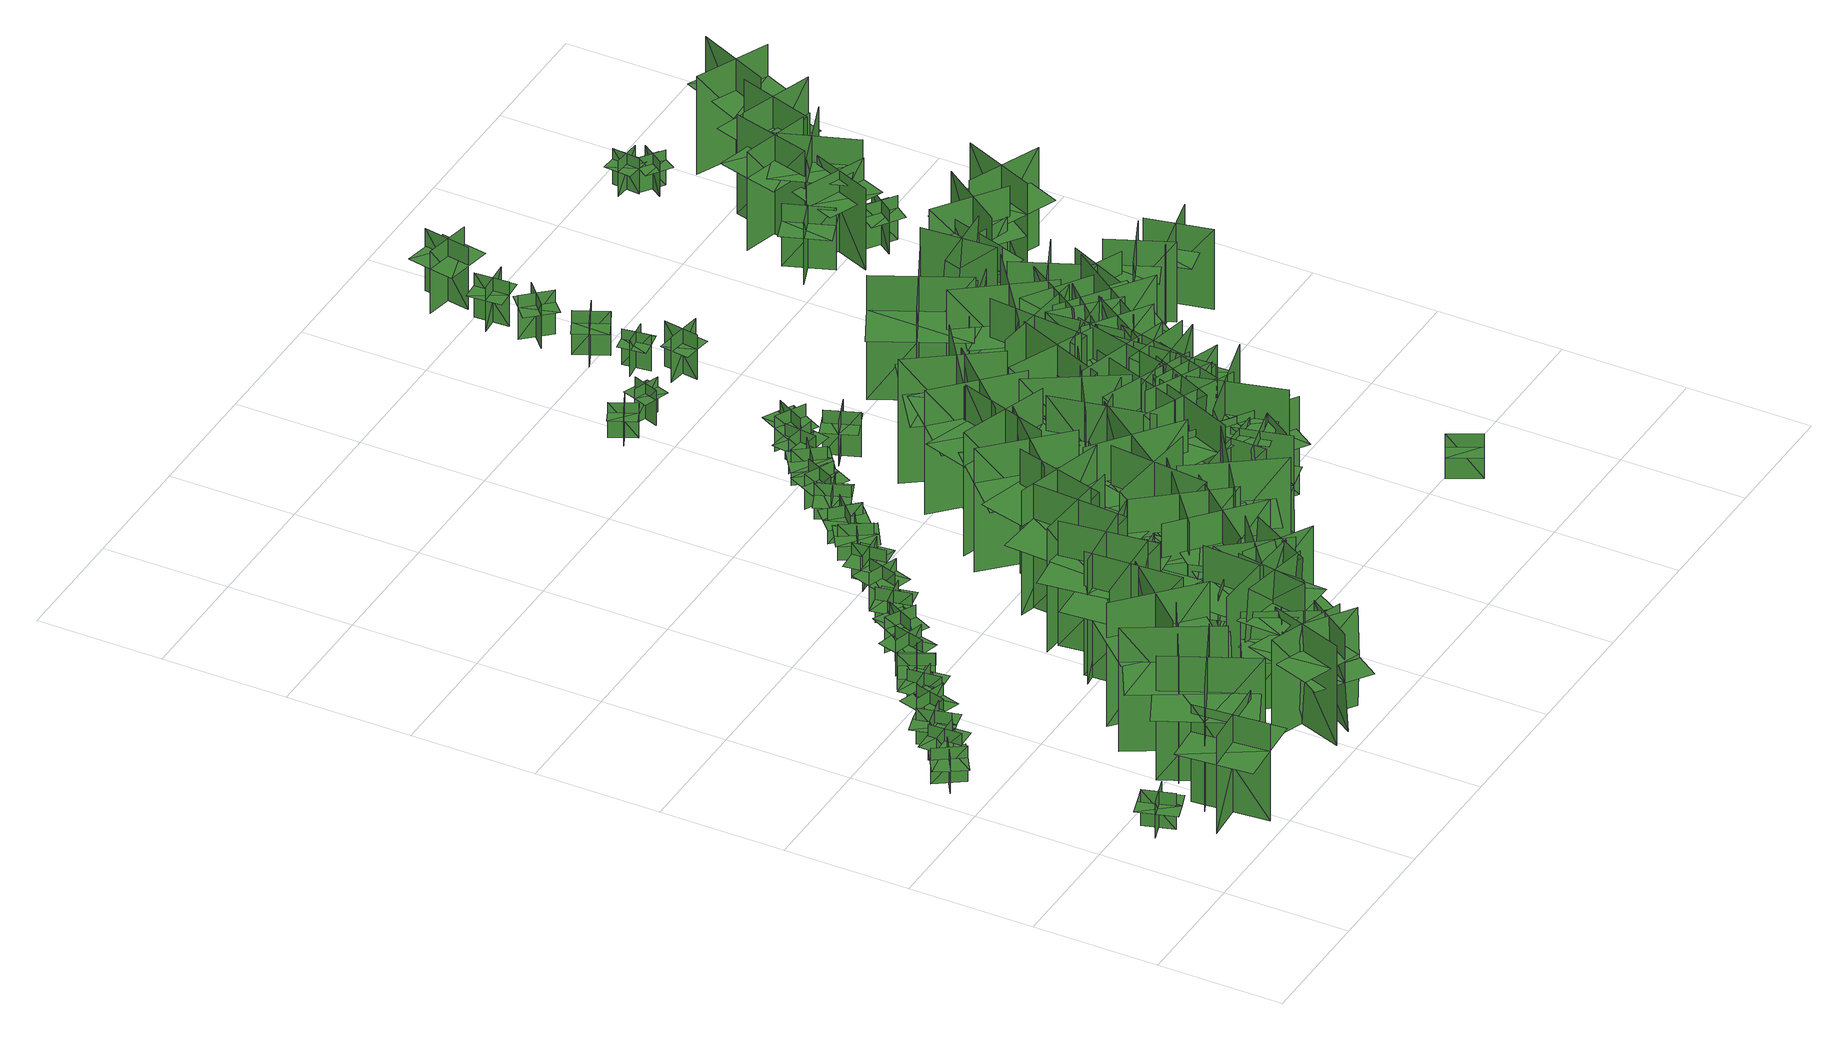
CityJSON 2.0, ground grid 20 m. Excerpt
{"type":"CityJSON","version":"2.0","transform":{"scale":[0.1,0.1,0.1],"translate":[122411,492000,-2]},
"CityObjects":{
"tree1":{"type":"SolitaryVegetationObject","geometry":[{"type":"MultiSurface","lod":"1","boundaries":[[[0,1,2]],[[0,2,3]],[[4,5,6]],[[4,6,7]],[[8,9,10]],[[8,10,11]],[[8,11,12]],[[8,12,13]]]}]},
"tree2":{"type":"SolitaryVegetationObject","geometry":[{"type":"MultiSurface","lod":"1","boundaries":[[[14,15,16]],[[14,16,17]],[[18,19,20]],[[18,20,21]],[[22,23,24]],[[22,24,25]],[[22,25,26]],[[22,26,27]]]}]},
"tree3":{"type":"SolitaryVegetationObject","geometry":[{"type":"MultiSurface","lod":"1","boundaries":[[[28,29,30]],[[28,30,31]],[[32,33,34]],[[32,34,35]],[[36,37,38]],[[36,38,39]],[[36,39,40]],[[36,40,41]]]}]},
"tree4":{"type":"SolitaryVegetationObject","geometry":[{"type":"MultiSurface","lod":"1","boundaries":[[[42,43,44]],[[42,44,45]],[[46,47,48]],[[46,48,49]],[[50,51,52]],[[50,52,53]],[[50,53,54]],[[50,54,55]]]}]},
"tree5":{"type":"SolitaryVegetationObject","geometry":[{"type":"MultiSurface","lod":"1","boundaries":[[[56,57,58]],[[56,58,59]],[[60,61,62]],[[60,62,63]],[[64,65,66]],[[64,66,67]],[[64,67,68]],[[64,68,69]]]}]},
"tree6":{"type":"SolitaryVegetationObject","geometry":[{"type":"MultiSurface","lod":"1","boundaries":[[[70,71,72]],[[70,72,73]],[[74,75,76]],[[74,76,77]],[[78,79,80]],[[78,80,81]],[[78,81,82]],[[78,82,83]]]}]},
"tree7":{"type":"SolitaryVegetationObject","geometry":[{"type":"MultiSurface","lod":"1","boundaries":[[[84,85,86]],[[84,86,87]],[[88,89,90]],[[88,90,91]],[[92,93,94]],[[92,94,95]],[[92,95,96]],[[92,96,97]]]}]},
"tree8":{"type":"SolitaryVegetationObject","geometry":[{"type":"MultiSurface","lod":"1","boundaries":[[[98,99,100]],[[98,100,101]],[[102,103,104]],[[102,104,105]],[[106,107,108]],[[106,108,109]],[[106,109,110]],[[106,110,111]]]}]},
"tree9":{"type":"SolitaryVegetationObject","geometry":[{"type":"MultiSurface","lod":"1","boundaries":[[[112,113,114]],[[112,114,115]],[[116,117,118]],[[116,118,119]],[[120,121,122]],[[120,122,123]],[[120,123,124]],[[120,124,125]]]}]},
"tree10":{"type":"SolitaryVegetationObject","geometry":[{"type":"MultiSurface","lod":"1","boundaries":[[[126,127,128]],[[126,128,129]],[[130,131,132]],[[130,132,133]],[[134,135,136]],[[134,136,137]],[[134,137,138]],[[134,138,139]]]}]},
"tree11":{"type":"SolitaryVegetationObject","geometry":[{"type":"MultiSurface","lod":"1","boundaries":[[[140,141,142]],[[140,142,143]],[[144,145,146]],[[144,146,147]],[[148,149,150]],[[148,150,151]],[[148,151,152]],[[148,152,153]]]}]},
"tree12":{"type":"SolitaryVegetationObject","geometry":[{"type":"MultiSurface","lod":"1","boundaries":[[[154,155,156]],[[154,156,157]],[[158,159,160]],[[158,160,161]],[[162,163,164]],[[162,164,165]],[[162,166,167]],[[162,167,163]]]}]},
"tree13":{"type":"SolitaryVegetationObject","geometry":[{"type":"MultiSurface","lod":"1","boundaries":[[[168,169,170]],[[168,170,171]],[[172,173,174]],[[172,174,175]],[[176,177,178]],[[176,178,179]],[[176,179,180]],[[176,180,181]]]}]},
"tree14":{"type":"SolitaryVegetationObject","geometry":[{"type":"MultiSurface","lod":"1","boundaries":[[[182,183,184]],[[182,184,185]],[[186,187,188]],[[186,188,189]],[[190,191,187]],[[190,187,186]],[[192,193,183]],[[192,183,182]],[[182,183,194]],[[182,194,195]],[[182,196,197]],[[182,197,183]]]}]},
"tree15":{"type":"SolitaryVegetationObject","geometry":[{"type":"MultiSurface","lod":"1","boundaries":[[[198,199,200]],[[198,200,201]],[[202,203,204]],[[202,204,205]],[[206,207,208]],[[206,208,209]],[[206,209,210]],[[206,210,211]]]}]},
"tree16":{"type":"SolitaryVegetationObject","geometry":[{"type":"MultiSurface","lod":"1","boundaries":[[[212,213,214]],[[212,214,215]],[[216,217,218]],[[216,218,219]],[[220,221,222]],[[220,222,223]],[[220,223,224]],[[220,224,225]]]}]},
"tree17":{"type":"SolitaryVegetationObject","geometry":[{"type":"MultiSurface","lod":"1","boundaries":[[[226,227,228]],[[226,228,229]],[[230,231,232]],[[230,232,233]],[[234,235,231]],[[234,231,230]],[[236,237,227]],[[236,227,226]],[[226,227,238]],[[226,238,239]],[[226,240,241]],[[226,241,227]]]}]},
"tree18":{"type":"SolitaryVegetationObject","geometry":[{"type":"MultiSurface","lod":"1","boundaries":[[[242,243,244]],[[242,244,245]],[[246,247,248]],[[246,248,249]],[[250,251,252]],[[250,252,253]],[[250,254,255]],[[250,255,251]]]}]},
"tree19":{"type":"SolitaryVegetationObject","geometry":[{"type":"MultiSurface","lod":"1","boundaries":[[[256,257,258]],[[256,258,259]],[[260,261,262]],[[260,262,263]],[[264,265,266]],[[264,266,267]],[[264,267,268]],[[264,268,269]]]}]},
"tree20":{"type":"SolitaryVegetationObject","geometry":[{"type":"MultiSurface","lod":"1","boundaries":[[[270,271,272]],[[270,272,273]],[[274,275,276]],[[274,276,277]],[[278,279,280]],[[278,280,281]],[[278,281,282]],[[278,282,283]]]}]},
"tree21":{"type":"SolitaryVegetationObject","geometry":[{"type":"MultiSurface","lod":"1","boundaries":[[[284,285,286]],[[284,286,287]],[[288,289,290]],[[288,290,291]],[[292,293,294]],[[292,294,295]],[[292,295,296]],[[292,296,297]]]}]},
"tree22":{"type":"SolitaryVegetationObject","geometry":[{"type":"MultiSurface","lod":"1","boundaries":[[[298,299,300]],[[298,300,301]],[[302,303,304]],[[302,304,305]],[[306,307,308]],[[306,308,309]],[[306,309,310]],[[306,310,311]]]}]},
"tree23":{"type":"SolitaryVegetationObject","geometry":[{"type":"MultiSurface","lod":"1","boundaries":[[[312,313,314]],[[312,314,315]],[[316,317,318]],[[316,318,319]],[[320,321,322]],[[320,322,323]],[[320,323,324]],[[320,324,325]]]}]},
"tree24":{"type":"SolitaryVegetationObject","geometry":[{"type":"MultiSurface","lod":"1","boundaries":[[[326,327,328]],[[326,328,329]],[[330,331,332]],[[330,332,333]],[[334,335,331]],[[334,331,330]],[[336,337,327]],[[336,327,326]],[[326,327,338]],[[326,338,339]],[[326,340,341]],[[326,341,327]]]}]},
"tree25":{"type":"SolitaryVegetationObject","geometry":[{"type":"MultiSurface","lod":"1","boundaries":[[[342,343,344]],[[342,344,345]],[[346,347,348]],[[346,348,349]],[[350,351,347]],[[350,347,346]],[[352,353,343]],[[352,343,342]],[[342,343,354]],[[342,354,355]],[[342,356,357]],[[342,357,343]]]}]},
"tree26":{"type":"SolitaryVegetationObject","geometry":[{"type":"MultiSurface","lod":"1","boundaries":[[[358,359,360]],[[358,360,361]],[[362,363,364]],[[362,364,365]],[[366,367,368]],[[366,368,369]],[[366,369,370]],[[366,370,371]]]}]},
"tree27":{"type":"SolitaryVegetationObject","geometry":[{"type":"MultiSurface","lod":"1","boundaries":[[[372,373,374]],[[372,374,375]],[[376,377,378]],[[376,378,379]],[[380,381,382]],[[380,382,383]],[[380,383,384]],[[380,384,385]]]}]},
"tree28":{"type":"SolitaryVegetationObject","geometry":[{"type":"MultiSurface","lod":"1","boundaries":[[[386,387,388]],[[386,388,389]],[[390,391,392]],[[390,392,393]],[[394,395,396]],[[394,396,397]],[[394,398,399]],[[394,399,395]]]}]},
"tree29":{"type":"SolitaryVegetationObject","geometry":[{"type":"MultiSurface","lod":"1","boundaries":[[[400,401,402]],[[400,402,403]],[[404,405,406]],[[404,406,407]],[[408,409,410]],[[408,410,411]],[[408,411,412]],[[408,412,413]]]}]},
"tree30":{"type":"SolitaryVegetationObject","geometry":[{"type":"MultiSurface","lod":"1","boundaries":[[[414,415,416]],[[414,416,417]],[[418,419,420]],[[418,420,421]],[[422,423,424]],[[422,424,425]],[[422,425,426]],[[422,426,427]]]}]},
"tree31":{"type":"SolitaryVegetationObject","geometry":[{"type":"MultiSurface","lod":"1","boundaries":[[[428,429,430]],[[428,430,431]],[[432,433,434]],[[432,434,435]],[[436,437,438]],[[436,438,439]],[[436,439,440]],[[436,440,441]]]}]},
"tree32":{"type":"SolitaryVegetationObject","geometry":[{"type":"MultiSurface","lod":"1","boundaries":[[[442,443,444]],[[442,444,445]],[[446,447,448]],[[446,448,449]],[[450,451,452]],[[450,452,453]],[[450,453,454]],[[450,454,455]]]}]},
"tree33":{"type":"SolitaryVegetationObject","geometry":[{"type":"MultiSurface","lod":"1","boundaries":[[[456,457,458]],[[456,458,459]],[[460,461,462]],[[460,462,463]],[[464,465,466]],[[464,466,467]],[[464,467,468]],[[464,468,469]]]}]},
"tree34":{"type":"SolitaryVegetationObject","geometry":[{"type":"MultiSurface","lod":"1","boundaries":[[[470,471,472]],[[470,472,473]],[[474,475,476]],[[474,476,477]],[[478,479,480]],[[478,480,481]],[[478,481,482]],[[478,482,483]]]}]},
"tree35":{"type":"SolitaryVegetationObject","geometry":[{"type":"MultiSurface","lod":"1","boundaries":[[[484,485,486]],[[484,486,487]],[[488,489,490]],[[488,490,491]],[[492,493,494]],[[492,494,495]],[[492,495,496]],[[492,496,497]]]}]},
"tree36":{"type":"SolitaryVegetationObject","geometry":[{"type":"MultiSurface","lod":"1","boundaries":[[[498,499,500]],[[498,500,501]],[[502,503,504]],[[502,504,505]],[[506,507,508]],[[506,508,509]],[[506,509,510]],[[506,510,511]]]}]},
"tree37":{"type":"SolitaryVegetationObject","geometry":[{"type":"MultiSurface","lod":"1","boundaries":[[[512,513,514]],[[512,514,515]],[[516,517,518]],[[516,518,519]],[[520,521,522]],[[520,522,523]],[[520,523,524]],[[520,524,525]]]}]},
"tree38":{"type":"SolitaryVegetationObject","geometry":[{"type":"MultiSurface","lod":"1","boundaries":[[[526,527,528]],[[526,528,529]],[[530,531,532]],[[530,532,533]],[[534,535,536]],[[534,536,537]],[[534,537,538]],[[534,538,539]]]}]},
"tree39":{"type":"SolitaryVegetationObject","geometry":[{"type":"MultiSurface","lod":"1","boundaries":[[[540,541,542]],[[540,542,543]],[[544,545,546]],[[544,546,547]],[[548,549,550]],[[548,550,551]],[[548,551,552]],[[548,552,553]]]}]},
"tree40":{"type":"SolitaryVegetationObject","geometry":[{"type":"MultiSurface","lod":"1","boundaries":[[[554,555,556]],[[554,556,557]],[[558,559,560]],[[558,560,561]],[[562,563,564]],[[562,564,565]],[[562,565,566]],[[562,566,567]]]}]},
"tree41":{"type":"SolitaryVegetationObject","geometry":[{"type":"MultiSurface","lod":"1","boundaries":[[[568,569,570]],[[568,570,571]],[[572,573,574]],[[572,574,575]],[[576,577,578]],[[576,578,579]],[[576,579,580]],[[576,580,581]]]}]},
"tree42":{"type":"SolitaryVegetationObject","geometry":[{"type":"MultiSurface","lod":"1","boundaries":[[[582,583,584]],[[582,584,585]],[[586,587,588]],[[586,588,589]],[[590,591,592]],[[590,592,593]],[[590,594,595]],[[590,595,591]]]}]},
"tree43":{"type":"SolitaryVegetationObject","geometry":[{"type":"MultiSurface","lod":"1","boundaries":[[[596,597,598]],[[596,598,599]],[[600,601,602]],[[600,602,603]],[[604,605,606]],[[604,606,607]],[[604,607,608]],[[604,608,609]]]}]},
"tree44":{"type":"SolitaryVegetationObject","geometry":[{"type":"MultiSurface","lod":"1","boundaries":[[[610,611,612]],[[610,612,613]],[[614,615,616]],[[614,616,617]],[[618,619,620]],[[618,620,621]],[[618,621,622]],[[618,622,623]]]}]},
"tree45":{"type":"SolitaryVegetationObject","geometry":[{"type":"MultiSurface","lod":"1","boundaries":[[[624,625,626]],[[624,626,627]],[[628,629,630]],[[628,630,631]],[[632,633,629]],[[632,629,628]],[[634,635,625]],[[634,625,624]],[[624,625,636]],[[624,636,637]],[[624,638,639]],[[624,639,625]]]}]},
"tree46":{"type":"SolitaryVegetationObject","geometry":[{"type":"MultiSurface","lod":"1","boundaries":[[[640,641,642]],[[640,642,643]],[[644,645,646]],[[644,646,647]],[[648,649,650]],[[648,650,651]],[[648,652,653]],[[648,653,649]]]}]},
"tree47":{"type":"SolitaryVegetationObject","geometry":[{"type":"MultiSurface","lod":"1","boundaries":[[[654,655,656]],[[654,656,657]],[[658,659,660]],[[658,660,661]],[[662,663,659]],[[662,659,658]],[[664,665,655]],[[664,655,654]],[[654,655,666]],[[654,666,667]],[[654,668,669]],[[654,669,655]]]}]},
"tree48":{"type":"SolitaryVegetationObject","geometry":[{"type":"MultiSurface","lod":"1","boundaries":[[[670,671,672]],[[670,672,673]],[[674,675,676]],[[674,676,677]],[[678,679,680]],[[678,680,681]],[[678,681,682]],[[678,682,683]]]}]},
"tree49":{"type":"SolitaryVegetationObject","geometry":[{"type":"MultiSurface","lod":"1","boundaries":[[[684,685,686]],[[684,686,687]],[[688,689,690]],[[688,690,691]],[[692,693,694]],[[692,694,695]],[[692,695,696]],[[692,696,697]]]}]},
"tree50":{"type":"SolitaryVegetationObject","geometry":[{"type":"MultiSurface","lod":"1","boundaries":[[[698,699,700]],[[698,700,701]],[[702,703,704]],[[702,704,705]],[[706,707,708]],[[706,708,709]],[[706,710,711]],[[706,711,707]]]}]},
"tree51":{"type":"SolitaryVegetationObject","geometry":[{"type":"MultiSurface","lod":"1","boundaries":[[[712,713,714]],[[712,714,715]],[[716,717,718]],[[716,718,719]],[[720,721,722]],[[720,722,723]],[[720,723,724]],[[720,724,725]]]}]},
"tree52":{"type":"SolitaryVegetationObject","geometry":[{"type":"MultiSurface","lod":"1","boundaries":[[[726,727,728]],[[726,728,729]],[[730,731,732]],[[730,732,733]],[[734,735,736]],[[734,736,737]],[[734,737,738]],[[734,738,739]]]}]},
"tree53":{"type":"SolitaryVegetationObject","geometry":[{"type":"MultiSurface","lod":"1","boundaries":[[[740,741,742]],[[740,742,743]],[[744,745,746]],[[744,746,747]],[[748,749,745]],[[748,745,744]],[[750,751,741]],[[750,741,740]],[[740,741,752]],[[740,752,753]],[[740,754,755]],[[740,755,741]]]}]},
"tree54":{"type":"SolitaryVegetationObject","geometry":[{"type":"MultiSurface","lod":"1","boundaries":[[[756,757,758]],[[756,758,759]],[[760,761,762]],[[760,762,763]],[[764,765,766]],[[764,766,767]],[[764,768,769]],[[764,769,765]]]}]},
"tree55":{"type":"SolitaryVegetationObject","geometry":[{"type":"MultiSurface","lod":"1","boundaries":[[[770,771,772]],[[770,772,773]],[[774,775,776]],[[774,776,777]],[[778,779,780]],[[778,780,781]],[[778,781,782]],[[778,782,783]]]}]},
"tree56":{"type":"SolitaryVegetationObject","geometry":[{"type":"MultiSurface","lod":"1","boundaries":[[[784,785,786]],[[784,786,787]],[[788,789,790]],[[788,790,791]],[[792,793,794]],[[792,794,795]],[[792,795,796]],[[792,796,797]]]}]},
"tree57":{"type":"SolitaryVegetationObject","geometry":[{"type":"MultiSurface","lod":"1","boundaries":[[[798,799,800]],[[798,800,801]],[[802,803,804]],[[802,804,805]],[[806,807,808]],[[806,808,809]],[[806,809,810]],[[806,810,811]]]}]},
"tree58":{"type":"SolitaryVegetationObject","geometry":[{"type":"MultiSurface","lod":"1","boundaries":[[[812,813,814]],[[812,814,815]],[[816,817,818]],[[816,818,819]],[[820,821,817]],[[820,817,816]],[[822,823,813]],[[822,813,812]],[[812,813,824]],[[812,824,825]],[[812,826,827]],[[812,827,813]]]}]},
"tree59":{"type":"SolitaryVegetationObject","geometry":[{"type":"MultiSurface","lod":"1","boundaries":[[[828,829,830]],[[828,830,831]],[[832,833,834]],[[832,834,835]],[[836,837,838]],[[836,838,839]],[[836,839,840]],[[836,840,841]]]}]},
"tree60":{"type":"SolitaryVegetationObject","geometry":[{"type":"MultiSurface","lod":"1","boundaries":[[[842,843,844]],[[842,844,845]],[[846,847,848]],[[846,848,849]],[[850,851,852]],[[850,852,853]],[[850,853,854]],[[850,854,855]]]}]},
"tree61":{"type":"SolitaryVegetationObject","geometry":[{"type":"MultiSurface","lod":"1","boundaries":[[[856,857,858]],[[856,858,859]],[[860,861,862]],[[860,862,863]],[[864,865,866]],[[864,866,867]],[[864,868,869]],[[864,869,865]]]}]},
"tree62":{"type":"SolitaryVegetationObject","geometry":[{"type":"MultiSurface","lod":"1","boundaries":[[[870,871,872]],[[870,872,873]],[[874,875,876]],[[874,876,877]],[[878,879,880]],[[878,880,881]],[[878,882,883]],[[878,883,879]]]}]},
"tree63":{"type":"SolitaryVegetationObject","geometry":[{"type":"MultiSurface","lod":"1","boundaries":[[[884,885,886]],[[884,886,887]],[[888,889,890]],[[888,890,891]],[[892,893,889]],[[892,889,888]],[[894,895,885]],[[894,885,884]],[[884,885,896]],[[884,896,897]],[[884,898,899]],[[884,899,885]]]}]},
"tree64":{"type":"SolitaryVegetationObject","geometry":[{"type":"MultiSurface","lod":"1","boundaries":[[[900,901,902]],[[900,902,903]],[[904,905,906]],[[904,906,907]],[[908,909,905]],[[908,905,904]],[[910,911,901]],[[910,901,900]],[[900,901,912]],[[900,912,913]],[[900,914,915]],[[900,915,901]]]}]},
"tree65":{"type":"SolitaryVegetationObject","geometry":[{"type":"MultiSurface","lod":"1","boundaries":[[[916,917,918]],[[916,918,919]],[[920,921,922]],[[920,922,923]],[[924,925,926]],[[924,926,927]],[[924,927,928]],[[924,928,929]]]}]},
"tree66":{"type":"SolitaryVegetationObject","geometry":[{"type":"MultiSurface","lod":"1","boundaries":[[[930,931,932]],[[930,932,933]],[[934,935,936]],[[934,936,937]],[[938,939,935]],[[938,935,934]],[[940,941,931]],[[940,931,930]],[[930,931,942]],[[930,942,943]],[[930,944,945]],[[930,945,931]]]}]},
"tree67":{"type":"SolitaryVegetationObject","geometry":[{"type":"MultiSurface","lod":"1","boundaries":[[[946,947,948]],[[946,948,949]],[[950,951,952]],[[950,952,953]],[[954,955,956]],[[954,956,957]],[[954,957,958]],[[954,958,959]]]}]},
"tree68":{"type":"SolitaryVegetationObject","geometry":[{"type":"MultiSurface","lod":"1","boundaries":[[[960,961,962]],[[960,962,963]],[[964,965,966]],[[964,966,967]],[[968,969,965]],[[968,965,964]],[[970,971,961]],[[970,961,960]],[[960,961,972]],[[960,972,973]],[[960,974,975]],[[960,975,961]]]}]},
"tree69":{"type":"SolitaryVegetationObject","geometry":[{"type":"MultiSurface","lod":"1","boundaries":[[[976,977,978]],[[976,978,979]],[[980,981,982]],[[980,982,983]],[[984,985,986]],[[984,986,987]],[[984,987,988]],[[984,988,989]]]}]},
"tree70":{"type":"SolitaryVegetationObject","geometry":[{"type":"MultiSurface","lod":"1","boundaries":[[[990,991,992]],[[990,992,993]],[[994,995,996]],[[994,996,997]],[[998,999,1000]],[[998,1000,1001]],[[998,1001,1002]],[[998,1002,1003]]]}]},
"tree71":{"type":"SolitaryVegetationObject","geometry":[{"type":"MultiSurface","lod":"1","boundaries":[[[1004,1005,1006]],[[1004,1006,1007]],[[1008,1009,1010]],[[1008,1010,1011]],[[1012,1013,1014]],[[1012,1014,1015]],[[1012,1015,1016]],[[1012,1016,1017]]]}]},
"tree72":{"type":"SolitaryVegetationObject","geometry":[{"type":"MultiSurface","lod":"1","boundaries":[[[1018,1019,1020]],[[1018,1020,1021]],[[1022,1023,1024]],[[1022,1024,1025]],[[1026,1027,1028]],[[1026,1028,1029]],[[1026,1029,1030]],[[1026,1030,1031]]]}]},
"tree73":{"type":"SolitaryVegetationObject","geometry":[{"type":"MultiSurface","lod":"1","boundaries":[[[1032,1033,1034]],[[1032,1034,1035]],[[1036,1037,1038]],[[1036,1038,1039]],[[1040,1041,1037]],[[1040,1037,1036]],[[1042,1043,1033]],[[1042,1033,1032]],[[1032,1033,1044]],[[1032,1044,1045]],[[1032,1046,1047]],[[1032,1047,1033]]]}]},
"tree74":{"type":"SolitaryVegetationObject","geometry":[{"type":"MultiSurface","lod":"1","boundaries":[[[1048,1049,1050]],[[1048,1050,1051]],[[1052,1053,1054]],[[1052,1054,1055]],[[1056,1057,1058]],[[1056,1058,1059]],[[1056,1059,1060]],[[1056,1060,1061]]]}]},
"tree75":{"type":"SolitaryVegetationObject","geometry":[{"type":"MultiSurface","lod":"1","boundaries":[[[1062,1063,1064]],[[1062,1064,1065]],[[1066,1067,1068]],[[1066,1068,1069]],[[1070,1071,1072]],[[1070,1072,1073]],[[1070,1074,1075]],[[1070,1075,1071]]]}]},
"tree76":{"type":"SolitaryVegetationObject","geometry":[{"type":"MultiSurface","lod":"1","boundaries":[[[1076,1077,1078]],[[1076,1078,1079]],[[1080,1081,1082]],[[1080,1082,1083]],[[1084,1085,1086]],[[1084,1086,1087]],[[1084,1087,1088]],[[1084,1088,1089]]]}]},
"tree77":{"type":"SolitaryVegetationObject","geometry":[{"type":"MultiSurface","lod":"1","boundaries":[[[1090,1091,1092]],[[1090,1092,1093]],[[1094,1095,1096]],[[1094,1096,1097]],[[1098,1099,1100]],[[1098,1100,1101]],[[1098,1102,1103]],[[1098,1103,1099]]]}]},
"tree78":{"type":"SolitaryVegetationObject","geometry":[{"type":"MultiSurface","lod":"1","boundaries":[[[1104,1105,1106]],[[1104,1106,1107]],[[1108,1109,1110]],[[1108,1110,1111]],[[1112,1113,1114]],[[1112,1114,1115]],[[1112,1115,1116]],[[1112,1116,1117]]]}]},
"tree79":{"type":"SolitaryVegetationObject","geometry":[{"type":"MultiSurface","lod":"1","boundaries":[[[1118,1119,1120]],[[1118,1120,1121]],[[1122,1123,1124]],[[1122,1124,1125]],[[1126,1127,1128]],[[1126,1128,1129]],[[1126,1129,1130]],[[1126,1130,1131]]]}]},
"tree80":{"type":"SolitaryVegetationObject","geometry":[{"type":"MultiSurface","lod":"1","boundaries":[[[1132,1133,1134]],[[1132,1134,1135]],[[1136,1137,1138]],[[1136,1138,1139]],[[1140,1141,1137]],[[1140,1137,1136]],[[1142,1143,1133]],[[1142,1133,1132]],[[1132,1133,1144]],[[1132,1144,1145]],[[1132,1146,1147]],[[1132,1147,1133]]]}]},
"tree81":{"type":"SolitaryVegetationObject","geometry":[{"type":"MultiSurface","lod":"1","boundaries":[[[1148,1149,1150]],[[1148,1150,1151]],[[1152,1153,1154]],[[1152,1154,1155]],[[1156,1157,1158]],[[1156,1158,1159]],[[1156,1159,1160]],[[1156,1160,1161]]]}]},
"tree82":{"type":"SolitaryVegetationObject","geometry":[{"type":"MultiSurface","lod":"1","boundaries":[[[1162,1163,1164]],[[1162,1164,1165]],[[1166,1167,1168]],[[1166,1168,1169]],[[1170,1171,1167]],[[1170,1167,1166]],[[1172,1173,1163]],[[1172,1163,1162]],[[1162,1163,1174]],[[1162,1174,1175]],[[1162,1176,1177]],[[1162,1177,1163]]]}]},
"tree83":{"type":"SolitaryVegetationObject","geometry":[{"type":"MultiSurface","lod":"1","boundaries":[[[1178,1179,1180]],[[1178,1180,1181]],[[1182,1183,1184]],[[1182,1184,1185]],[[1186,1187,1188]],[[1186,1188,1189]],[[1186,1189,1190]],[[1186,1190,1191]]]}]},
"tree84":{"type":"SolitaryVegetationObject","geometry":[{"type":"MultiSurface","lod":"1","boundaries":[[[1192,1193,1194]],[[1192,1194,1195]],[[1196,1197,1198]],[[1196,1198,1199]],[[1200,1201,1202]],[[1200,1202,1203]],[[1200,1203,1204]],[[1200,1204,1205]]]}]},
"tree85":{"type":"SolitaryVegetationObject","geometry":[{"type":"MultiSurface","lod":"1","boundaries":[[[1206,1207,1208]],[[1206,1208,1209]],[[1210,1211,1212]],[[1210,1212,1213]],[[1214,1215,1216]],[[1214,1216,1217]],[[1214,1217,1218]],[[1214,1218,1219]]]}]},
"tree86":{"type":"SolitaryVegetationObject","geometry":[{"type":"MultiSurface","lod":"1","boundaries":[[[1220,1221,1222]],[[1220,1222,1223]],[[1224,1225,1226]],[[1224,1226,1227]],[[1228,1229,1230]],[[1228,1230,1231]],[[1228,1231,1232]],[[1228,1232,1233]]]}]},
"tree87":{"type":"SolitaryVegetationObject","geometry":[{"type":"MultiSurface","lod":"1","boundaries":[[[1234,1235,1236]],[[1234,1236,1237]],[[1238,1239,1240]],[[1238,1240,1241]],[[1242,1243,1244]],[[1242,1244,1245]],[[1242,1245,1246]],[[1242,1246,1247]]]}]},
"tree88":{"type":"SolitaryVegetationObject","geometry":[{"type":"MultiSurface","lod":"1","boundaries":[[[1248,1249,1250]],[[1248,1250,1251]],[[1252,1253,1254]],[[1252,1254,1255]],[[1256,1257,1258]],[[1256,1258,1259]],[[1256,1259,1260]],[[1256,1260,1261]]]}]},
"tree89":{"type":"SolitaryVegetationObject","geometry":[{"type":"MultiSurface","lod":"1","boundaries":[[[1262,1263,1264]],[[1262,1264,1265]],[[1266,1267,1268]],[[1266,1268,1269]],[[1270,1271,1272]],[[1270,1272,1273]],[[1270,1273,1274]],[[1270,1274,1275]]]}]},
"tree90":{"type":"SolitaryVegetationObject","geometry":[{"type":"MultiSurface","lod":"1","boundaries":[[[1276,1277,1278]],[[1276,1278,1279]],[[1280,1281,1282]],[[1280,1282,1283]],[[1284,1285,1286]],[[1284,1286,1287]],[[1284,1288,1289]],[[1284,1289,1285]]]}]},
"tree91":{"type":"SolitaryVegetationObject","geometry":[{"type":"MultiSurface","lod":"1","boundaries":[[[1290,1291,1292]],[[1290,1292,1293]],[[1294,1295,1296]],[[1294,1296,1297]],[[1298,1299,1300]],[[1298,1300,1301]],[[1298,1301,1302]],[[1298,1302,1303]]]}]},
"tree92":{"type":"SolitaryVegetationObject","geometry":[{"type":"MultiSurface","lod":"1","boundaries":[[[1304,1305,1306]],[[1304,1306,1307]],[[1308,1309,1310]],[[1308,1310,1311]],[[1312,1313,1314]],[[1312,1314,1315]],[[1312,1315,1316]],[[1312,1316,1317]]]}]},
"tree93":{"type":"SolitaryVegetationObject","geometry":[{"type":"MultiSurface","lod":"1","boundaries":[[[1318,1319,1320]],[[1318,1320,1321]],[[1322,1323,1324]],[[1322,1324,1325]],[[1326,1327,1328]],[[1326,1328,1329]],[[1326,1330,1331]],[[1326,1331,1327]]]}]},
"tree94":{"type":"SolitaryVegetationObject","geometry":[{"type":"MultiSurface","lod":"1","boundaries":[[[1332,1333,1334]],[[1332,1334,1335]],[[1336,1337,1338]],[[1336,1338,1339]],[[1340,1341,1342]],[[1340,1342,1343]],[[1340,1344,1345]],[[1340,1345,1341]]]}]},
"tree95":{"type":"SolitaryVegetationObject","geometry":[{"type":"MultiSurface","lod":"1","boundaries":[[[1346,1347,1348]],[[1346,1348,1349]],[[1350,1351,1352]],[[1350,1352,1353]],[[1354,1355,1356]],[[1354,1356,1357]],[[1354,1357,1358]],[[1354,1358,1359]]]}]},
"tree96":{"type":"SolitaryVegetationObject","geometry":[{"type":"MultiSurface","lod":"1","boundaries":[[[1360,1361,1362]],[[1360,1362,1363]],[[1364,1365,1366]],[[1364,1366,1367]],[[1368,1369,1370]],[[1368,1370,1371]],[[1368,1371,1372]],[[1368,1372,1373]]]}]},
"tree97":{"type":"SolitaryVegetationObject","geometry":[{"type":"MultiSurface","lod":"1","boundaries":[[[1374,1375,1376]],[[1374,1376,1377]],[[1378,1379,1380]],[[1378,1380,1381]],[[1382,1383,1384]],[[1382,1384,1385]],[[1382,1385,1386]],[[1382,1386,1387]]]}]},
"tree98":{"type":"SolitaryVegetationObject","geometry":[{"type":"MultiSurface","lod":"1","boundaries":[[[1388,1389,1390]],[[1388,1390,1391]],[[1392,1393,1394]],[[1392,1394,1395]],[[1396,1397,1398]],[[1396,1398,1399]],[[1396,1399,1400]],[[1396,1400,1401]]]}]}
},
"vertices":[
[114,160,16],[114,160,78],[64,144,78],[64,144,16],[97,128,16],[97,128,78],[82,177,78],[82,177,16],[100,120,57],[125,129,57],[106,190,57],[80,182,57],[55,174,57],[74,112,57],
[28,486,19],[28,486,81],[58,442,81],[58,442,19],[63,478,19],[63,478,81],[20,450,81],[20,450,19],[70,483,61],[55,505,61],[2,470,61],[16,447,61],[31,425,61],[85,460,61],
[120,75,12],[241,85,12],[241,85,181],[120,75,181],[182,22,12],[172,144,12],[172,144,181],[182,22,181],[182,22,134],[242,27,134],[232,149,134],[172,144,134],[111,139,134],[121,17,134],
[77,516,20],[77,516,82],[79,463,82],[79,463,20],[103,491,20],[103,491,82],[52,489,82],[52,489,20],[111,491,62],[110,518,62],[46,515,62],[47,489,62],[48,462,62],[112,465,62],
[136,530,20],[136,530,82],[84,517,82],[84,517,20],[117,499,20],[117,499,82],[104,549,82],[104,549,20],[119,492,62],[145,498,62],[129,560,62],[103,554,62],[77,547,62],[93,485,62],
[196,213,11],[263,73,11],[263,73,227],[196,213,227],[161,116,11],[301,183,11],[301,183,227],[161,116,227],[161,116,166],[194,46,166],[334,113,166],[301,183,166],[267,253,166],[127,186,166],
[124,559,20],[124,559,82],[176,544,82],[176,544,20],[156,576,20],[156,576,82],[142,526,82],[142,526,20],[159,583,62],[133,591,62],[115,529,62],[141,522,62],[166,514,62],[184,576,62],
[309,157,12],[232,292,12],[232,292,227],[309,157,227],[337,256,12],[202,180,12],[202,180,227],[337,256,227],[337,256,167],[298,324,167],[164,247,167],[202,180,167],[241,113,167],[375,189,167],
[183,606,20],[183,606,82],[188,553,82],[188,553,20],[210,583,20],[210,583,82],[159,578,82],[159,578,20],[218,583,62],[216,610,62],[152,605,62],[154,578,62],[157,551,62],[221,557,62],
[235,588,19],[235,588,81],[210,636,81],[210,636,19],[201,600,19],[201,600,81],[247,624,81],[247,624,19],[194,596,61],[206,573,61],[263,602,61],[251,626,61],[238,650,61],[181,620,61],
[277,335,13],[392,231,13],[392,231,228],[277,335,228],[282,232,13],[386,347,13],[386,347,228],[282,232,228],[282,232,168],[339,180,168],[443,295,168],[386,347,168],[328,399,168],[224,284,168],
[386,24,15],[430,146,15],[430,146,188],[386,24,188],[479,68,15],[356,112,15],[356,112,188],[479,68,188],[390,34,143],[430,146,143],[382,163,143],[342,51,143],[438,17,143],[478,129,143],
[238,653,19],[238,653,81],[290,640,81],[290,640,19],[270,671,19],[270,671,81],[257,621,81],[257,621,19],[272,678,60],[246,685,60],[230,623,60],[256,616,60],[282,610,60],[298,672,60],
[417,27,103],[470,104,103],[429,131,103],[377,54,103],[404,90,103],[481,38,103],[484,42,188],[407,95,188],[407,95,17],[484,42,17],[421,24,17],[473,102,17],[470,104,188],[417,27,188],[457,0,103],[509,78,103],
[479,164,15],[373,104,15],[373,104,184],[479,164,184],[401,186,15],[461,80,15],[461,80,184],[401,186,184],[401,186,137],[348,155,137],[409,50,137],[461,80,137],[514,111,137],[453,216,137],
[372,422,14],[382,268,14],[382,268,229],[372,422,229],[304,345,14],[458,355,14],[458,355,229],[304,345,229],[304,345,169],[308,268,169],[463,278,169],[458,355,169],[453,432,169],[299,423,169],
[465,223,124],[444,106,124],[504,95,125],[526,211,125],[513,156,124],[397,177,124],[395,170,233],[512,149,233],[512,149,15],[395,170,15],[461,224,15],[439,107,15],[444,106,233],[465,223,233],[406,234,125],[385,117,125],
[461,278,11],[454,113,11],[454,113,231],[461,278,231],[365,189,11],[531,182,11],[531,182,231],[365,189,231],[461,264,174],[454,113,174],[519,110,174],[526,261,174],[395,267,174],[389,115,174],
[328,669,19],[328,669,81],[281,694,81],[281,694,19],[293,659,19],[293,659,81],[317,705,81],[317,705,19],[290,652,60],[314,640,60],[343,697,60],[319,709,60],[296,721,60],[266,664,60],
[489,126,14],[544,135,14],[544,135,91],[489,126,91],[519,104,14],[510,159,14],[510,159,91],[519,104,91],[519,104,70],[546,109,70],[537,163,70],[510,159,70],[483,154,70],[492,100,70],
[419,488,14],[438,335,14],[438,335,230],[419,488,230],[355,407,14],[509,426,14],[509,426,230],[355,407,230],[355,407,170],[365,330,170],[518,350,170],[509,426,170],[499,503,170],[345,484,170],
[340,740,19],[340,740,81],[351,687,81],[351,687,19],[370,719,19],[370,719,81],[319,709,81],[319,709,19],[378,720,60],[373,747,60],[310,734,60],[315,708,60],[320,682,60],[383,694,60],
[541,268,14],[424,234,14],[424,234,183],[541,268,183],[470,307,14],[504,190,14],[504,190,183],[470,307,183],[470,307,136],[411,290,136],[445,173,136],[504,190,136],[562,207,136],[528,324,136],
[551,258,124],[459,183,124],[499,135,124],[590,210,124],[545,176,124],[469,268,124],[464,263,233],[539,171,233],[539,171,15],[464,263,15],[548,262,15],[456,186,15],[459,183,233],[551,258,233],[513,304,124],[421,229,124],
[473,221,123],[576,162,123],[607,215,123],[504,275,123],[552,244,123],[493,141,123],[499,138,232],[558,241,232],[558,241,14],[499,138,14],[471,217,14],[574,158,14],[576,162,232],[473,221,232],[443,169,123],[546,110,123],
[366,764,18],[366,764,81],[416,747,81],[416,747,18],[398,780,18],[398,780,81],[382,731,81],[382,731,18],[401,787,60],[375,796,60],[355,735,60],[380,726,60],[406,718,60],[426,778,60],
[549,483,16],[395,493,16],[395,493,231],[549,483,231],[482,561,16],[472,406,16],[472,406,231],[482,561,231],[482,561,171],[404,566,171],[394,411,171],[472,406,171],[549,401,171],[559,556,171],
[613,366,10],[505,241,10],[505,241,229],[613,366,229],[483,356,10],[608,248,10],[608,248,229],[483,356,229],[604,355,173],[505,241,173],[554,198,173],[654,313,173],[555,398,173],[456,284,173],
[426,768,19],[426,768,81],[421,821,81],[421,821,19],[399,792,19],[399,792,81],[450,796,81],[450,796,19],[391,791,61],[393,764,61],[457,770,61],[455,796,61],[452,823,61],[388,818,61],
[512,426,13],[615,300,13],[615,300,230],[512,426,230],[502,322,13],[502,322,230],[628,425,230],[628,425,13],[502,322,162],[544,269,162],[645,352,162],[603,404,162],[560,457,162],[459,375,162],
[549,618,15],[507,469,15],[507,469,231],[549,618,231],[459,568,15],[608,527,15],[608,527,231],[459,568,231],[459,568,170],[438,493,170],[587,452,170],[608,527,170],[629,601,170],[479,643,170],
[486,851,19],[486,851,81],[441,822,81],[441,822,19],[478,816,19],[478,816,81],[450,859,81],[450,859,19],[482,809,61],[505,824,61],[470,878,61],[447,863,61],[425,849,61],[460,795,61],
[679,426,18],[517,442,18],[517,442,235],[679,426,235],[612,506,18],[612,506,235],[596,344,235],[596,344,18],[612,506,167],[545,513,167],[532,384,167],[599,377,167],[667,370,167],[680,500,167],
[606,397,22],[700,264,22],[700,264,239],[606,397,239],[589,294,22],[589,294,239],[722,388,239],[722,388,22],[589,294,170],[628,239,170],[734,314,170],[695,369,170],[656,425,170],[550,350,170],
[478,854,19],[478,854,81],[516,891,81],[516,891,19],[479,890,19],[479,890,81],[515,853,81],[515,853,19],[474,896,61],[455,877,61],[499,831,61],[519,850,61],[538,868,61],[493,914,61],
[528,569,14],[638,678,14],[638,678,229],[528,569,229],[631,568,14],[522,678,14],[522,678,229],[631,568,229],[631,568,169],[686,623,169],[577,733,169],[522,678,169],[467,623,169],[577,514,169],
[594,541,13],[724,442,13],[724,442,231],[594,541,231],[609,437,13],[609,437,231],[707,567,231],[707,567,13],[609,437,162],[663,396,162],[742,500,162],[688,541,162],[634,582,162],[555,478,162],
[544,887,19],[544,887,81],[524,936,81],[524,936,19],[511,902,19],[511,902,81],[559,921,81],[559,921,19],[504,899,61],[514,874,61],[573,898,61],[563,923,61],[553,947,61],[494,923,61],
[606,615,13],[654,762,13],[654,762,228],[606,615,228],[698,661,13],[551,710,13],[551,710,228],[698,661,228],[698,661,168],[723,735,168],[575,783,168],[551,710,168],[527,636,168],[674,588,168],
[573,971,19],[573,971,81],[550,923,81],[550,923,19],[585,937,19],[585,937,81],[538,959,81],[538,959,19],[592,933,60],[603,957,60],[546,985,60],[534,961,60],[522,937,60],[580,909,60],
[716,488,12],[684,648,12],[684,648,229],[716,488,229],[773,575,12],[773,575,229],[614,543,229],[614,543,12],[773,575,161],[760,642,161],[632,616,161],[646,549,161],[660,483,161],[787,509,161],
[768,470,13],[769,340,13],[769,340,185],[768,470,185],[696,396,13],[826,397,13],[826,397,185],[696,396,185],[768,459,140],[769,340,140],[820,340,140],[819,459,140],[716,458,140],[717,339,140],
[618,998,19],[618,998,81],[575,965,81],[575,965,19],[612,962,19],[612,962,81],[581,1003,81],[581,1003,19],[617,956,60],[638,972,60],[600,1023,60],[578,1007,60],[557,991,60],[596,940,60],
[624,698,12],[731,810,12],[731,810,228],[624,698,228],[727,700,12],[615,807,12],[615,807,228],[727,700,228],[727,700,167],[780,756,167],[668,863,167],[615,807,167],[561,751,167],[673,644,167],
[813,319,101],[791,409,101],[743,398,101],[766,307,101],[757,351,101],[847,373,101],[846,379,187],[755,357,187],[755,357,15],[846,379,15],[816,320,15],[794,410,15],[791,409,187],[813,319,187],[859,330,101],[836,421,101],
[736,388,12],[800,541,12],[800,541,231],[736,388,231],[857,439,12],[704,502,12],[704,502,231],[857,439,231],[742,401,175],[800,541,175],[740,566,175],[681,426,175],[802,376,175],[860,516,175],
[805,480,102],[754,402,102],[794,376,102],[846,454,102],[820,417,102],[742,469,102],[739,464,188],[816,412,188],[816,412,16],[739,464,16],[802,482,16],[751,405,16],[754,402,188],[805,480,188],[766,506,102],[714,428,102],
[634,1041,19],[634,1041,81],[627,988,81],[627,988,19],[655,1011,19],[655,1011,81],[604,1019,81],[604,1019,19],[663,1010,60],[667,1037,60],[604,1046,60],[600,1019,60],[596,993,60],[659,984,60],
[788,563,12],[702,701,12],[702,701,229],[788,563,229],[811,665,12],[811,665,229],[673,579,229],[673,579,12],[811,665,161],[775,723,161],[665,654,161],[701,596,161],[737,538,161],[847,607,161],
[868,516,14],[713,573,14],[713,573,233],[868,516,233],[812,634,14],[755,479,14],[755,479,233],[812,634,233],[855,521,176],[713,573,176],[690,512,176],[832,459,176],[877,582,176],[735,635,176],
[757,750,11],[666,876,11],[666,876,227],[757,750,227],[774,852,11],[649,761,11],[649,761,227],[774,852,227],[774,852,166],[729,915,166],[603,824,166],[649,761,166],[694,698,166],[820,790,166],
[556,1259,18],[595,1278,18],[595,1278,79],[556,1259,79],[583,1249,18],[564,1289,18],[564,1289,79],[583,1249,79],[583,1249,62],[603,1259,62],[584,1299,62],[564,1289,62],[544,1280,62],[563,1240,62],
[752,525,126],[860,475,126],[886,531,127],[778,581,127],[829,555,126],[779,447,126],[785,444,235],[835,552,235],[835,552,17],[785,444,17],[750,521,17],[858,471,17],[860,475,235],[752,525,235],[727,471,127],[834,421,127],
[855,349,11],[813,509,11],[813,509,231],[855,349,231],[921,463,11],[761,421,11],[761,421,231],[921,463,231],[852,363,174],[813,509,174],[750,493,174],[789,346,174],[915,380,174],[877,526,174],
[666,998,22],[686,946,22],[686,946,99],[666,998,99],[651,964,22],[702,984,22],[702,984,99],[651,964,99],[651,964,77],[661,938,77],[712,958,77],[702,984,77],[692,1010,77],[641,990,77],
[902,358,17],[795,429,17],[795,429,187],[902,358,187],[885,439,17],[885,439,187],[814,332,187],[814,332,17],[885,439,133],[841,468,133],[784,383,133],[829,353,133],[873,324,133],[930,409,133],
[689,1037,20],[689,1037,82],[642,1062,82],[642,1062,20],[654,1027,20],[654,1027,82],[679,1073,82],[679,1073,20],[650,1020,61],[674,1008,61],[704,1064,61],[681,1077,61],[657,1090,61],[627,1033,61],
[787,527,126],[899,488,126],[919,547,127],[807,586,127],[860,565,126],[821,453,126],[828,450,235],[867,562,235],[867,562,17],[828,450,17],[785,523,17],[898,484,17],[899,488,235],[787,527,235],[767,471,127],[879,432,127],
[865,662,16],[715,725,16],[715,725,233],[865,662,233],[825,758,16],[825,758,233],[762,608,233],[762,608,16],[825,758,164],[762,784,164],[712,664,164],[775,638,164],[837,612,164],[888,732,164],
[636,1283,19],[621,1241,19],[621,1241,80],[636,1283,80],[610,1270,19],[651,1255,19],[651,1255,80],[610,1270,80],[610,1270,63],[602,1249,63],[644,1234,63],[651,1255,63],[659,1276,63],[617,1291,63],
[852,633,15],[858,468,15],[858,468,234],[852,633,234],[764,537,15],[929,543,15],[929,543,234],[764,537,234],[853,619,178],[858,468,178],[923,470,178],[918,622,178],[788,617,178],[793,466,178],
[864,692,18],[820,532,18],[820,532,237],[864,692,237],[751,626,18],[910,582,18],[910,582,237],[751,626,237],[860,678,180],[820,532,180],[883,515,180],[923,661,180],[797,695,180],[757,550,180],
[927,559,128],[811,582,128],[798,522,128],[915,498,128],[859,512,128],[883,628,128],[876,630,237],[852,513,237],[852,513,19],[876,630,19],[928,564,19],[812,587,19],[811,582,237],[927,559,237],[939,618,128],[823,641,128],
[927,688,125],[809,676,125],[815,614,125],[934,627,125],[877,623,125],[864,741,125],[857,741,234],[870,622,234],[870,622,16],[857,741,16],[927,693,16],[809,681,16],[809,676,234],[927,688,234],[921,748,125],[803,736,125],
[852,827,15],[836,664,15],[836,664,233],[852,827,233],[771,760,15],[771,760,233],[934,744,233],[934,744,15],[771,760,164],[765,692,164],[894,680,164],[901,747,164],[908,815,164],[778,828,164],
[860,593,127],[925,692,127],[874,726,128],[809,627,128],[842,673,127],[941,608,127],[945,614,236],[846,679,236],[846,679,18],[945,614,18],[864,590,18],[929,690,18],[925,692,236],[860,593,236],[911,560,128],[976,659,128],
[1026,156,16],[1075,182,16],[1075,182,93],[1026,156,93],[1061,145,16],[1035,194,16],[1035,194,93],[1061,145,93],[1061,145,71],[1086,158,71],[1060,207,71],[1035,194,71],[1011,181,71],[1037,132,71],
[857,656,124],[939,742,124],[894,784,124],[813,698,124],[854,738,124],[940,656,124],[945,661,233],[859,743,233],[859,743,15],[945,661,15],[861,652,15],[943,738,15],[939,742,233],[857,656,233],[901,614,124],[983,700,124],
[753,1336,19],[709,1330,19],[709,1330,81],[753,1336,81],[730,1354,19],[736,1310,19],[736,1310,81],[730,1354,81],[730,1354,64],[708,1351,64],[714,1307,64],[736,1310,64],[758,1314,64],[752,1357,64],
[728,1274,16],[786,1265,16],[786,1265,94],[728,1274,94],[751,1244,16],[751,1244,94],[759,1301,94],[759,1301,16],[751,1244,69],[775,1240,69],[781,1286,69],[757,1290,69],[733,1293,69],[727,1247,69],
[926,979,10],[787,911,10],[787,911,226],[926,979,226],[828,1013,10],[896,874,10],[896,874,226],[828,1013,226],[828,1013,166],[759,979,166],[827,840,166],[896,874,166],[966,908,166],[898,1047,166],
[937,759,18],[839,890,18],[839,890,235],[937,759,235],[951,863,18],[951,863,235],[821,765,235],[821,765,18],[951,863,166],[910,917,166],[806,839,166],[847,785,166],[888,730,166],[992,809,166],
[970,724,125],[871,790,125],[837,738,126],[935,672,126],[889,706,125],[955,805,125],[949,809,234],[883,710,234],[883,710,16],[949,809,16],[972,728,16],[873,794,16],[871,790,234],[970,724,234],[1003,774,126],[904,840,126],
[754,1416,18],[704,1393,18],[704,1393,95],[754,1416,95],[719,1429,18],[743,1379,18],[743,1379,95],[719,1429,95],[719,1429,74],[694,1417,74],[718,1367,74],[743,1379,74],[768,1391,74],[744,1441,74],
[1010,765,11],[914,630,11],[914,630,231],[1010,765,231],[881,742,11],[1016,647,11],[1016,647,231],[881,742,231],[1002,753,174],[914,630,174],[967,592,174],[1055,716,174],[948,791,174],[861,668,174],
[753,1512,18],[712,1474,18],[712,1474,95],[753,1512,95],[716,1513,18],[753,1473,18],[753,1473,95],[716,1513,95],[716,1513,74],[696,1495,74],[733,1454,74],[753,1473,74],[774,1491,74],[736,1532,74],
[907,954,13],[942,829,13],[942,829,185],[907,954,185],[857,864,13],[982,900,13],[982,900,185],[857,864,185],[910,944,140],[942,829,140],[992,843,140],[959,958,140],[860,930,140],[893,815,140],
[1014,684,17],[964,720,17],[964,720,99],[1014,684,99],[1007,727,17],[971,677,17],[971,677,99],[1007,727,99],[1003,721,68],[982,736,68],[957,701,68],[977,686,68],[998,671,68],[1023,706,68],
[713,1564,17],[768,1568,17],[768,1568,94],[713,1564,94],[740,1540,17],[737,1595,17],[737,1595,94],[740,1540,94],[740,1540,72],[768,1542,72],[764,1597,72],[737,1595,72],[709,1593,72],[713,1538,72],
[982,719,89],[1028,781,89],[996,804,89],[951,743,89],[974,772,89],[1035,726,89],[1038,730,159],[976,775,159],[976,775,19],[1038,730,19],[985,718,19],[1030,779,19],[1028,781,159],[982,719,159],[1013,696,89],[1059,758,89],
[749,1611,17],[762,1687,17],[762,1687,125],[749,1611,125],[791,1640,17],[715,1654,17],[715,1654,125],[791,1640,125],[791,1640,95],[798,1678,95],[722,1692,95],[715,1654,95],[708,1616,95],[785,1602,95],
[962,998,121],[971,879,121],[1032,884,122],[1024,1002,122],[1026,945,121],[907,937,121],[908,929,230],[1026,938,230],[1026,938,12],[908,929,12],[957,998,12],[966,879,12],[971,879,230],[962,998,230],[902,993,122],[911,875,122],
[1072,847,21],[955,794,21],[955,794,191],[1072,847,191],[995,876,21],[995,876,191],[1047,759,191],[1047,759,21],[995,876,137],[946,854,137],[988,761,137],[1037,783,137],[1085,805,137],[1043,898,137],
[1138,768,16],[1042,810,16],[1042,810,155],[1138,768,155],[1114,830,16],[1114,830,155],[1071,735,155],[1071,735,16],[1114,830,111],[1074,848,111],[1040,772,111],[1080,754,111],[1120,736,111],[1154,813,111],
[1039,984,13],[1139,952,13],[1139,952,153],[1039,984,153],[1070,924,13],[1070,924,153],[1102,1024,153],[1102,1024,13],[1070,924,109],[1111,911,109],[1137,991,109],[1096,1004,109],[1054,1017,109],[1028,938,109],
[1209,779,20],[1113,736,20],[1113,736,160],[1209,779,160],[1146,803,20],[1146,803,160],[1189,707,160],[1189,707,20],[1146,803,116],[1106,785,116],[1140,709,116],[1180,727,116],[1220,745,116],[1185,821,116],
[1089,951,12],[1163,1055,12],[1163,1055,183],[1089,951,183],[1170,965,12],[1170,965,183],[1066,1039,183],[1066,1039,12],[1170,965,129],[1201,1008,129],[1118,1068,129],[1087,1024,129],[1056,981,129],[1139,921,129],
[1108,1251,10],[1035,1224,10],[1035,1224,118],[1108,1251,118],[1061,1273,10],[1088,1200,10],[1088,1200,118],[1061,1273,118],[1061,1273,88],[1025,1260,88],[1051,1187,88],[1088,1200,88],[1124,1213,88],[1098,1286,88],
[1281,743,16],[1179,720,16],[1179,720,155],[1281,743,155],[1224,779,16],[1224,779,155],[1247,677,155],[1247,677,16],[1224,779,111],[1181,769,111],[1200,688,111],[1242,697,111],[1285,707,111],[1267,788,111],
[1075,1240,10],[1173,1201,10],[1173,1201,151],[1075,1240,151],[1108,1163,10],[1148,1262,10],[1148,1262,151],[1108,1163,151],[1083,1237,114],[1173,1201,114],[1189,1240,114],[1099,1276,114],[1067,1198,114],[1158,1162,114],
[1154,1021,13],[1272,972,13],[1272,972,184],[1154,1021,184],[1186,945,13],[1186,945,184],[1235,1063,184],[1235,1063,13],[1186,945,130],[1235,925,130],[1274,1019,130],[1225,1040,130],[1176,1060,130],[1136,966,130],
[1153,1149,14],[1185,1194,14],[1185,1194,91],[1153,1149,91],[1190,1155,14],[1144,1187,14],[1144,1187,91],[1190,1155,91],[1190,1155,70],[1205,1178,70],[1160,1210,70],[1144,1187,70],[1128,1164,70],[1174,1133,70],
[1199,1301,8],[1073,1335,8],[1073,1335,180],[1199,1301,180],[1147,1390,8],[1113,1264,8],[1113,1264,180],[1147,1390,180],[1188,1304,135],[1073,1335,135],[1060,1285,135],[1175,1255,135],[1201,1354,135],[1086,1384,135],
[1174,1203,8],[1130,1325,8],[1130,1325,181],[1174,1203,181],[1217,1296,8],[1095,1252,8],[1095,1252,181],[1217,1296,181],[1170,1213,136],[1130,1325,136],[1082,1308,136],[1122,1196,136],[1219,1230,136],[1179,1342,136],
[1085,1548,24],[1129,1544,24],[1129,1544,86],[1085,1548,86],[1104,1525,24],[1108,1569,24],[1108,1569,86],[1104,1525,86],[1104,1525,68],[1126,1523,68],[1130,1567,68],[1108,1569,68],[1085,1571,68],[1081,1527,68],
[1120,1500,18],[1145,1537,18],[1145,1537,79],[1120,1500,79],[1149,1506,18],[1113,1531,18],[1113,1531,79],[1149,1506,79],[1149,1506,62],[1162,1524,62],[1125,1549,62],[1113,1531,62],[1100,1512,62],[1137,1487,62],
[1223,1419,13],[1183,1297,13],[1183,1297,184],[1223,1419,184],[1150,1382,13],[1150,1382,184],[1271,1342,184],[1271,1342,13],[1150,1382,130],[1133,1331,130],[1230,1299,130],[1247,1350,130],[1263,1400,130],[1166,1432,130],
[1239,1401,12],[1291,1517,12],[1291,1517,183],[1239,1401,183],[1315,1430,12],[1315,1430,183],[1199,1483,183],[1199,1483,12],[1315,1430,129],[1337,1478,129],[1244,1521,129],[1222,1472,129],[1200,1424,129],[1293,1381,129]
]}
